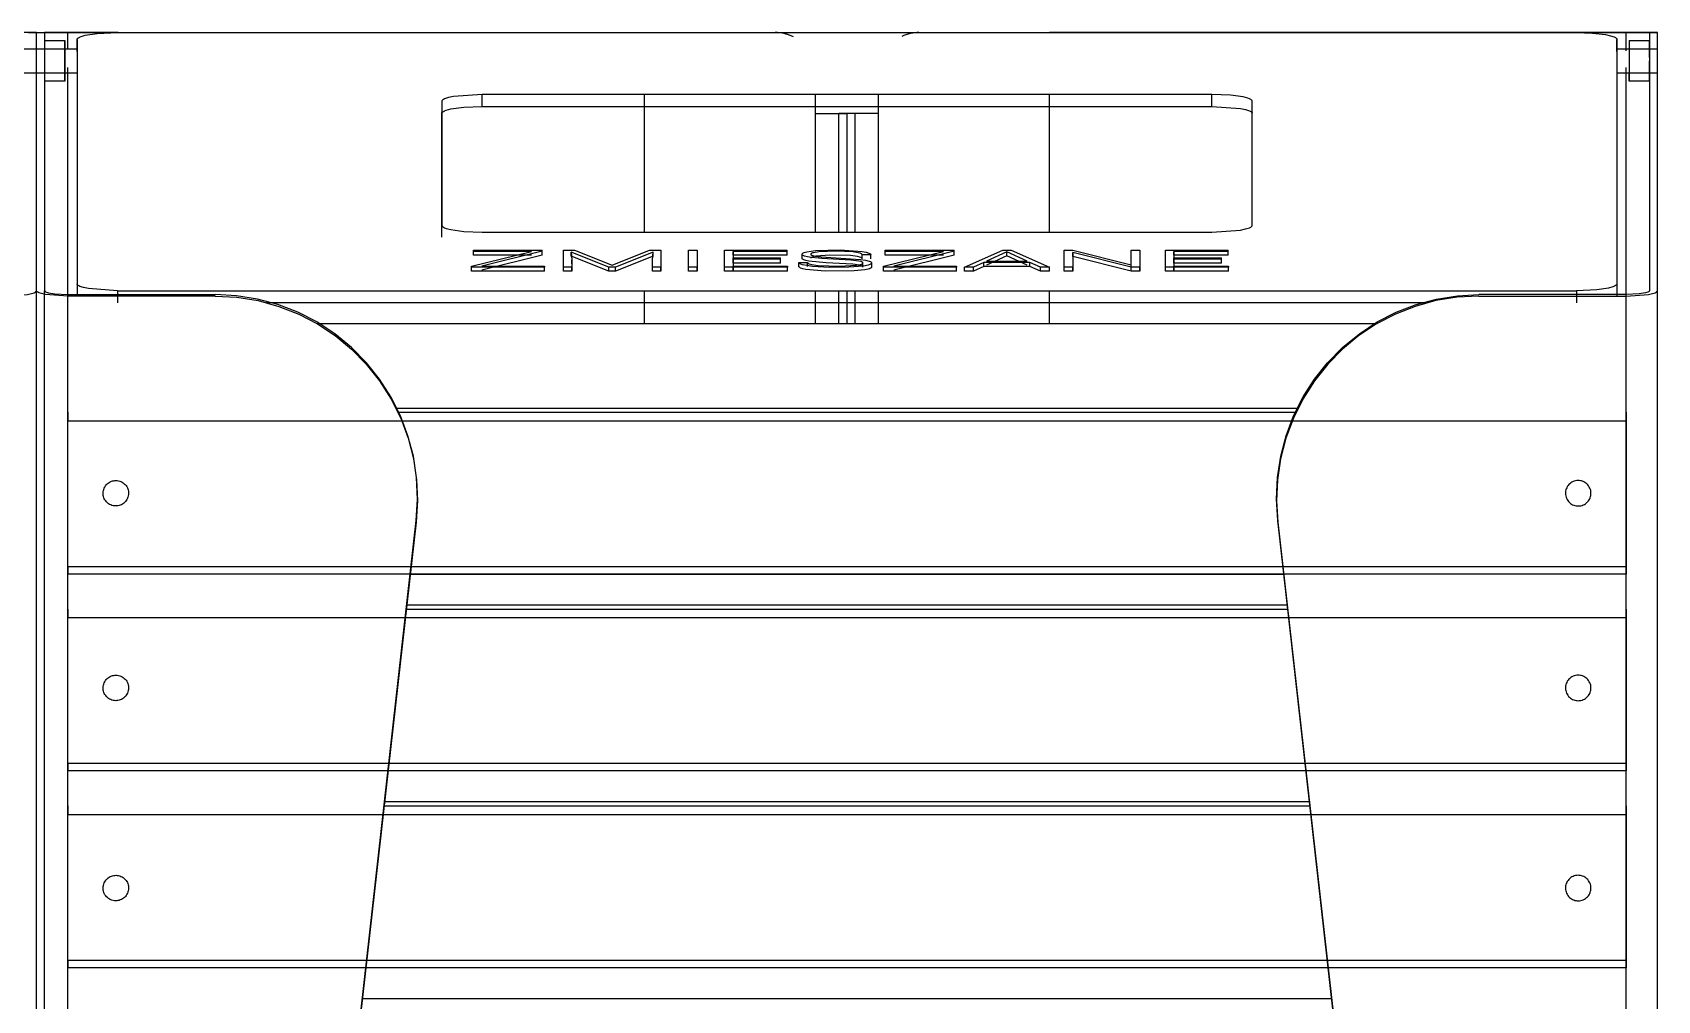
# Model space of a CAD drawing. Header units: millimetres. Extents: x 10366 to 28454, y 24552 to 29702.
# Drawn here: x 17978.8 to 18379.8, y 28044.9 to 28283.6 of the extents above; entities that cross this region are included whole.
import ezdxf

# ---------------------------------------------------------------- set-up
doc = ezdxf.new("R2010")
doc.units = ezdxf.units.MM
doc.header["$LTSCALE"] = 3
doc.layers.add('DomyÅ›lny', color=7, linetype='Continuous')

msp = doc.modelspace()

# ---------------------------------------------------------------- linework, layer by layer
at = {"layer": 'DomyÅ›lny'}
for p, q in [((17977.83, 28283.59), (17979.83, 28283.59)), ((17979.83, 28219.94), (17979.83, 28283.59)), ((17979.83, 28219.94), (17979.83, 28283.59)), ((17979.83, 28283.59), (17981.83, 28283.59)), ((17981.83, 28283.59), (17981.83, 28219.94)), ((17999.95, 28283.59), (17987.59, 28283.59)), ((17987.59, 28279.59), (17987.59, 28283.59)), ((17987.59, 28283.59), (18129.83, 28283.59)), ((17999.83, 28283.59), (18359.83, 28283.59)), ((18372.07, 28283.59), (18229.83, 28283.59)), ((18359.72, 28283.59), (18372.07, 28283.59)), ((18372.07, 28279.04), (18372.07, 28283.59)), ((18377.83, 28283.59), (18379.83, 28283.59)), ((18377.83, 28283.59), (18377.83, 28219.94)), ((18379.83, 28219.94), (18379.83, 28283.59)), ((18379.83, 27509.83), (18379.83, 28283.59)), ((17969.83, 28279.59), (17979.83, 28279.59)), ((17979.83, 28279.59), (17989.83, 28279.59)), ((17981.83, 28281.59), (17986.83, 28281.59)), ((17981.83, 28279.59), (17986.83, 28279.59)), ((17989.83, 28281.9), (17989.83, 28221.64)), ((17989.83, 28278.94), (17989.83, 28281.9)), ((18369.83, 28278.94), (18369.83, 28281.9)), ((18369.83, 28281.9), (18369.83, 28221.64)), ((18369.83, 28279.59), (18379.83, 28279.59)), ((18372.83, 28281.59), (18377.83, 28281.59)), ((18372.83, 28279.59), (18377.83, 28279.59)), ((17987.59, 28218.62), (17987.59, 28274.95)), ((18372.07, 28218.62), (18372.07, 28274.95)), ((17979.83, 28273.59), (17969.83, 28273.59)), ((17989.83, 28273.59), (17979.83, 28273.59)), ((17986.83, 28273.59), (17981.83, 28273.59)), ((17986.83, 28271.59), (17981.83, 28271.59)), ((18379.83, 28273.59), (18369.83, 28273.59)), ((18377.83, 28273.59), (18372.83, 28273.59)), ((18377.83, 28271.59), (18372.83, 28271.59)), ((18079.83, 28266.64), (18079.83, 28236.08)), ((18269.83, 28268.34), (18089.83, 28268.34)), ((18089.83, 28265.38), (18089.83, 28268.34)), ((18129.83, 28234.39), (18129.83, 28268.34)), ((18172.07, 28263.59), (18172.07, 28268.34)), ((18172.07, 28263.59), (18172.07, 28268.34)), ((18187.59, 28263.59), (18187.59, 28268.34)), ((18187.59, 28263.59), (18187.59, 28268.34)), ((18229.83, 28234.39), (18229.83, 28268.34)), ((18269.83, 28265.38), (18269.83, 28268.34)), ((18279.83, 28236.08), (18279.83, 28266.64)), ((18079.83, 28233.13), (18079.83, 28263.69)), ((18089.83, 28265.38), (18269.83, 28265.38)), ((18172.07, 28234.39), (18172.07, 28263.59)), ((18179.83, 28263.59), (18177.83, 28263.59)), ((18177.83, 28234.39), (18177.83, 28263.59)), ((18179.83, 28234.39), (18179.83, 28263.59)), ((18181.83, 28263.59), (18179.83, 28263.59)), ((18179.83, 28234.39), (18179.83, 28263.59)), ((18181.83, 28234.39), (18181.83, 28263.59)), ((18187.59, 28234.39), (18187.59, 28263.59)), ((18089.83, 28234.39), (18269.83, 28234.39)), ((18087.18, 28225.99), (18102.01, 28229.64)), ((18087.62, 28229.95), (18104.62, 28229.95)), ((18087.62, 28228.96), (18087.62, 28229.95)), ((18102.01, 28229.64), (18087.62, 28229.64)), ((18087.62, 28228.66), (18087.62, 28229.64)), ((18102.01, 28228.66), (18087.62, 28228.66)), ((18104.62, 28229.69), (18089.74, 28226.02)), ((18104.62, 28228.71), (18089.74, 28225.03)), ((18104.62, 28228.96), (18104.62, 28229.95)), ((18104.62, 28228.71), (18104.62, 28229.69)), ((18109.83, 28225.72), (18109.83, 28229.95)), ((18109.83, 28229.95), (18112.62, 28229.95)), ((18109.83, 28224.73), (18109.83, 28228.96)), ((18121.04, 28225.72), (18111.77, 28229.44)), ((18111.77, 28229.44), (18111.94, 28227.57)), ((18111.77, 28228.45), (18111.77, 28229.44)), ((18121.04, 28224.73), (18111.77, 28228.45)), ((18111.94, 28227.57), (18111.94, 28225.72)), ((18111.94, 28226.59), (18111.94, 28227.57)), ((18111.94, 28226.59), (18111.94, 28224.73)), ((18112.62, 28229.95), (18121.84, 28226.21)), ((18121.84, 28226.21), (18131.1, 28229.95)), ((18131.98, 28229.45), (18122.67, 28225.72)), ((18131.98, 28228.46), (18122.67, 28224.73)), ((18131.1, 28229.95), (18133.92, 28229.95)), ((18131.8, 28227.56), (18131.98, 28229.45)), ((18131.8, 28225.72), (18131.8, 28227.56)), ((18131.8, 28226.57), (18131.8, 28227.56)), ((18131.8, 28224.73), (18131.8, 28226.57)), ((18131.98, 28228.46), (18131.98, 28229.45)), ((18133.92, 28229.95), (18133.92, 28225.72)), ((18133.92, 28228.96), (18133.92, 28224.73)), ((18140.71, 28229.95), (18142.83, 28229.95)), ((18140.71, 28225.72), (18140.71, 28229.95)), ((18140.71, 28224.73), (18140.71, 28228.96)), ((18142.83, 28229.95), (18142.83, 28225.72)), ((18142.83, 28228.96), (18142.83, 28224.73)), ((18149.61, 28225.72), (18149.61, 28229.95)), ((18149.61, 28229.95), (18165.08, 28229.95)), ((18149.61, 28224.73), (18149.61, 28228.96)), ((18165.08, 28229.64), (18151.72, 28229.64)), ((18151.72, 28229.64), (18151.72, 28228.05)), ((18151.72, 28228.66), (18151.72, 28229.64)), ((18165.08, 28228.66), (18151.72, 28228.66)), ((18151.72, 28228.05), (18163.41, 28228.05)), ((18151.72, 28227.06), (18151.72, 28228.05)), ((18163.41, 28227.75), (18151.72, 28227.75)), ((18151.72, 28227.75), (18151.72, 28226.02)), ((18151.72, 28226.76), (18151.72, 28227.75)), ((18151.72, 28226.76), (18151.72, 28225.03)), ((18163.41, 28226.76), (18151.72, 28226.76)), ((18163.41, 28227.06), (18163.41, 28228.05)), ((18163.41, 28226.76), (18163.41, 28227.75)), ((18165.08, 28228.96), (18165.08, 28229.95)), ((18165.08, 28228.66), (18165.08, 28229.64)), ((18167.96, 28226.93), (18170.08, 28226.93)), ((18167.96, 28225.94), (18167.96, 28226.93)), ((18168.75, 28227.93), (18168.75, 28228.92)), ((18170.08, 28225.94), (18170.08, 28226.93)), ((18185.74, 28228.74), (18183.61, 28228.74)), ((18183.61, 28227.76), (18183.61, 28228.74)), ((18183.76, 28225.77), (18183.76, 28226.76)), ((18185.74, 28227.76), (18185.74, 28228.74)), ((18185.89, 28226.76), (18185.89, 28225.78)), ((18188.83, 28225.99), (18203.66, 28229.64)), ((18189.27, 28229.95), (18206.27, 28229.95)), ((18189.27, 28228.96), (18189.27, 28229.95)), ((18203.66, 28229.64), (18189.27, 28229.64)), ((18189.27, 28228.66), (18189.27, 28229.64)), ((18203.66, 28228.66), (18189.27, 28228.66)), ((18206.27, 28229.69), (18191.38, 28226.02)), ((18206.27, 28228.71), (18191.38, 28225.03)), ((18206.27, 28228.96), (18206.27, 28229.95)), ((18206.27, 28228.71), (18206.27, 28229.69)), ((18208.83, 28225.72), (18218.29, 28229.95)), ((18213.62, 28226.9), (18211.04, 28225.72)), ((18224.97, 28226.9), (18213.62, 28226.9)), ((18213.62, 28225.92), (18213.62, 28226.9)), ((18219.29, 28229.51), (18214.27, 28227.21)), ((18219.29, 28228.53), (18214.27, 28226.22)), ((18214.27, 28227.21), (18224.3, 28227.21)), ((18218.29, 28229.95), (18220.3, 28229.95)), ((18224.3, 28227.21), (18219.29, 28229.51)), ((18219.29, 28228.53), (18219.29, 28229.51)), ((18224.3, 28226.22), (18219.29, 28228.53)), ((18220.3, 28229.95), (18229.76, 28225.72)), ((18224.97, 28225.92), (18224.97, 28226.9)), ((18227.56, 28225.72), (18224.97, 28226.9)), ((18233.43, 28225.72), (18233.43, 28229.95)), ((18233.43, 28229.95), (18235.56, 28229.95)), ((18233.43, 28224.73), (18233.43, 28228.96)), ((18235.56, 28229.95), (18249.95, 28226.32)), ((18249.94, 28225.72), (18235.56, 28229.34)), ((18235.56, 28229.34), (18235.56, 28225.72)), ((18235.56, 28228.35), (18235.56, 28229.34)), ((18249.94, 28224.73), (18235.56, 28228.35)), ((18235.56, 28228.35), (18235.56, 28224.73)), ((18249.95, 28229.95), (18252.05, 28229.95)), ((18249.95, 28226.32), (18249.95, 28229.95)), ((18252.05, 28229.95), (18252.05, 28225.72)), ((18252.05, 28228.96), (18252.05, 28224.73)), ((18258.4, 28225.72), (18258.4, 28229.95)), ((18258.4, 28229.95), (18273.87, 28229.95)), ((18258.4, 28224.73), (18258.4, 28228.96)), ((18273.87, 28229.64), (18260.51, 28229.64)), ((18260.51, 28229.64), (18260.51, 28228.05)), ((18260.51, 28228.66), (18260.51, 28229.64)), ((18273.87, 28228.66), (18260.51, 28228.66)), ((18260.51, 28228.05), (18272.21, 28228.05)), ((18260.51, 28227.06), (18260.51, 28228.05)), ((18272.21, 28227.75), (18260.51, 28227.75)), ((18260.51, 28227.75), (18260.51, 28226.02)), ((18260.51, 28226.76), (18260.51, 28227.75)), ((18260.51, 28226.76), (18260.51, 28225.03)), ((18272.21, 28226.76), (18260.51, 28226.76)), ((18272.21, 28227.06), (18272.21, 28228.05)), ((18272.21, 28226.76), (18272.21, 28227.75)), ((18273.87, 28228.96), (18273.87, 28229.95)), ((18273.87, 28228.66), (18273.87, 28229.64)), ((18087.18, 28225.72), (18087.18, 28225.99)), ((18087.18, 28225), (18087.18, 28225.99)), ((18105.17, 28225.72), (18087.18, 28225.72)), ((18087.18, 28224.73), (18087.18, 28225.72)), ((18105.17, 28224.73), (18087.18, 28224.73)), ((18089.74, 28226.02), (18105.17, 28226.02)), ((18105.17, 28225.03), (18105.17, 28226.02)), ((18105.17, 28226.02), (18105.17, 28225.72)), ((18105.17, 28224.73), (18105.17, 28225.72)), ((18111.94, 28225.72), (18109.83, 28225.72)), ((18109.83, 28224.73), (18109.83, 28225.72)), ((18111.94, 28224.73), (18109.83, 28224.73)), ((18111.94, 28224.73), (18111.94, 28225.72)), ((18122.67, 28225.72), (18121.04, 28225.72)), ((18121.04, 28224.73), (18121.04, 28225.72)), ((18122.67, 28224.73), (18121.04, 28224.73)), ((18122.67, 28224.73), (18122.67, 28225.72)), ((18133.92, 28225.72), (18131.8, 28225.72)), ((18131.8, 28224.73), (18131.8, 28225.72)), ((18133.92, 28224.73), (18131.8, 28224.73)), ((18133.92, 28224.73), (18133.92, 28225.72)), ((18140.71, 28224.73), (18140.71, 28225.72)), ((18142.83, 28225.72), (18140.71, 28225.72)), ((18142.83, 28224.73), (18140.71, 28224.73)), ((18142.83, 28224.73), (18142.83, 28225.72)), ((18165.17, 28225.72), (18149.61, 28225.72)), ((18149.61, 28224.73), (18149.61, 28225.72)), ((18165.17, 28224.73), (18149.61, 28224.73)), ((18151.72, 28226.02), (18165.17, 28226.02)), ((18151.72, 28225.03), (18151.72, 28226.02)), ((18165.17, 28226.02), (18165.17, 28225.72)), ((18165.17, 28225.03), (18165.17, 28226.02)), ((18165.17, 28224.73), (18165.17, 28225.72)), ((18188.83, 28225), (18188.83, 28225.99)), ((18188.83, 28225.72), (18188.83, 28225.99)), ((18206.82, 28225.72), (18188.83, 28225.72)), ((18188.83, 28224.73), (18188.83, 28225.72)), ((18206.82, 28224.73), (18188.83, 28224.73)), ((18191.38, 28226.02), (18206.82, 28226.02)), ((18206.82, 28226.02), (18206.82, 28225.72)), ((18206.82, 28225.03), (18206.82, 28226.02)), ((18206.82, 28224.73), (18206.82, 28225.72)), ((18211.04, 28225.72), (18208.83, 28225.72)), ((18208.83, 28224.73), (18208.83, 28225.72)), ((18211.04, 28224.73), (18208.83, 28224.73)), ((18213.62, 28225.92), (18211.04, 28224.73)), ((18211.04, 28224.73), (18211.04, 28225.72)), ((18224.97, 28225.92), (18213.62, 28225.92)), ((18227.56, 28224.73), (18224.97, 28225.92)), ((18227.56, 28224.73), (18227.56, 28225.72)), ((18229.76, 28225.72), (18227.56, 28225.72)), ((18229.76, 28224.73), (18227.56, 28224.73)), ((18229.76, 28224.73), (18229.76, 28225.72)), ((18233.43, 28224.73), (18233.43, 28225.72)), ((18235.56, 28225.72), (18233.43, 28225.72)), ((18235.56, 28224.73), (18233.43, 28224.73)), ((18235.56, 28224.73), (18235.56, 28225.72)), ((18252.05, 28225.72), (18249.94, 28225.72)), ((18249.94, 28224.73), (18249.94, 28225.72)), ((18252.05, 28224.73), (18249.94, 28224.73)), ((18249.95, 28225.34), (18249.95, 28226.32)), ((18252.05, 28224.73), (18252.05, 28225.72)), ((18273.96, 28225.72), (18258.4, 28225.72)), ((18258.4, 28224.73), (18258.4, 28225.72)), ((18273.96, 28224.73), (18258.4, 28224.73)), ((18260.51, 28226.02), (18273.96, 28226.02)), ((18260.51, 28225.03), (18260.51, 28226.02)), ((18273.96, 28226.02), (18273.96, 28225.72)), ((18273.96, 28225.03), (18273.96, 28226.02)), ((18273.96, 28224.73), (18273.96, 28225.72)), ((17979.83, 27509.83), (17979.83, 28219.94)), ((17979.83, 27509.83), (17979.83, 28219.94)), ((17981.83, 27509.83), (17981.83, 28219.94)), ((17987.59, 28218.96), (18023.96, 28218.96)), ((18023.92, 28218.62), (17987.59, 28218.62)), ((17987.59, 27509.83), (17987.59, 28218.62)), ((17989.83, 28221.64), (17989.83, 28218.68)), ((17999.83, 28219.94), (18359.83, 28219.94)), ((17999.83, 28219.94), (17999.83, 28216.98)), ((18129.83, 28211.83), (18129.83, 28219.94)), ((18172.07, 28211.83), (18172.07, 28219.94)), ((18177.83, 28211.83), (18177.83, 28219.94)), ((18179.83, 28211.83), (18179.83, 28219.94)), ((18179.83, 28211.83), (18179.83, 28219.94)), ((18181.83, 28211.83), (18181.83, 28219.94)), ((18187.59, 28211.83), (18187.59, 28219.94)), ((18229.83, 28211.83), (18229.83, 28219.94)), ((18372.07, 28218.96), (18335.71, 28218.96)), ((18335.75, 28218.62), (18372.07, 28218.62)), ((18359.83, 28219.94), (18359.83, 28216.98)), ((18369.83, 28221.64), (18369.83, 28218.68)), ((18372.07, 27509.83), (18372.07, 28218.62)), ((18379.83, 27509.83), (18379.83, 28219.94)), ((18323.1, 28216.98), (18036.57, 28216.98)), ((18049.03, 28211.83), (18310.64, 28211.83)), ((18049.03, 28211.83), (18310.64, 28211.83)), ((18068.53, 28191.01), (18291.14, 28191.01)), ((18068.53, 28191), (18291.13, 28191)), ((17987.59, 28151.92), (17987.59, 28187.84)), ((17987.59, 28187.84), (18372.07, 28187.84)), ((18069.04, 28189.97), (18290.63, 28189.97)), ((18372.07, 28187.84), (18372.07, 28151.92)), ((18000.84, 27518.71), (18073.55, 28163.24)), ((18073.51, 28162.9), (18000.84, 27518.71)), ((18358.83, 27518.71), (18286.12, 28163.24)), ((18286.16, 28162.9), (18286.12, 28163.24)), ((18286.16, 28162.9), (18358.83, 27518.71)), ((17987.59, 28151.92), (18372.07, 28151.92)), ((18372.07, 28150.05), (17987.59, 28150.05)), ((18072.06, 28150.05), (18287.61, 28150.05)), ((18071.21, 28142.49), (18288.46, 28142.49)), ((18071.21, 28142.48), (18288.46, 28142.48)), ((17987.59, 28103.4), (17987.59, 28139.32)), ((17987.59, 28139.32), (18372.07, 28139.32)), ((18071.09, 28141.45), (18288.58, 28141.45)), ((18372.07, 28139.32), (18372.07, 28103.4)), ((17987.59, 28103.4), (18372.07, 28103.4)), ((18372.07, 28101.53), (17987.59, 28101.53)), ((17987.59, 28054.88), (17987.59, 28090.8)), ((17987.59, 28090.8), (18372.07, 28090.8)), ((18065.62, 28092.93), (18294.05, 28092.93)), ((18065.73, 28093.97), (18293.94, 28093.97)), ((18065.73, 28093.96), (18293.94, 28093.96)), ((18372.07, 28090.8), (18372.07, 28054.88)), ((17987.59, 28054.88), (18372.07, 28054.88)), ((18372.07, 28053.01), (17987.59, 28053.01)), ((18060.26, 28045.45), (18299.41, 28045.45)), ((18060.26, 28045.44), (18299.41, 28045.44))]:
    msp.add_line(p, q, dxfattribs=at)
for points in [[(17979.83, 28283.59, 0), (17979.83, 28283.59, 0), (17979.83, 28283.59, 0), (17979.83, 28283.59, 0), (17979.83, 28283.59, 0), (17979.83, 28283.59, 0), (17979.83, 28283.59, 0), (17979.83, 28283.59, 0), (17979.83, 28283.59, 0), (17979.83, 28283.59, 0), (17979.83, 28283.59, 0), (17979.82, 28283.59, 0), (17979.77, 28283.59, 0), (17979.26, 28283.59, 0), (17976.87, 28283.59, 0), (17972.07, 28283.59, 0)], [(17979.83, 28283.59, 0), (17979.83, 28283.59, 0), (17979.83, 28283.59, 0), (17979.83, 28283.59, 0), (17979.83, 28283.59, 0), (17979.83, 28283.59, 0), (17979.83, 28283.59, 0), (17979.83, 28283.59, 0), (17979.83, 28283.59, 0), (17979.83, 28283.59, 0), (17979.84, 28283.59, 0), (17979.85, 28283.59, 0), (17979.9, 28283.59, 0), (17980.41, 28283.59, 0), (17982.8, 28283.59, 0), (17987.59, 28283.59, 0)], [(17987.59, 28283.59, 0), (17981.83, 28283.59, 0)], [(17989.83, 28281.9, 0), (17989.84, 28281.94, 0), (17989.85, 28281.98, 0), (17989.86, 28282.02, 0), (17989.89, 28282.07, 0), (17989.92, 28282.11, 0), (17989.95, 28282.15, 0), (17990.04, 28282.24, 0), (17990.15, 28282.32, 0), (17990.45, 28282.48, 0), (17990.84, 28282.64, 0), (17991.87, 28282.92, 0), (17994.77, 28283.36, 0), (17999.83, 28283.59, 0)], [(18359.83, 28283.59, 0), (18363.79, 28283.46, 0), (18367.04, 28283.07, 0), (18368.26, 28282.81, 0), (18369.14, 28282.52, 0), (18369.45, 28282.36, 0), (18369.57, 28282.28, 0), (18369.67, 28282.2, 0), (18369.74, 28282.13, 0), (18369.77, 28282.09, 0), (18369.8, 28282.05, 0), (18369.81, 28282.02, 0), (18369.83, 28281.98, 0), (18369.83, 28281.94, 0), (18369.83, 28281.9, 0)], [(18379.83, 28283.59, 0), (18379.83, 28283.59, 0), (18379.83, 28283.59, 0), (18379.83, 28283.59, 0), (18379.83, 28283.59, 0), (18379.83, 28283.59, 0), (18379.83, 28283.59, 0), (18379.83, 28283.59, 0), (18379.83, 28283.59, 0), (18379.83, 28283.59, 0), (18379.83, 28283.59, 0), (18379.82, 28283.59, 0), (18379.77, 28283.59, 0), (18379.26, 28283.59, 0), (18376.87, 28283.59, 0), (18372.07, 28283.59, 0)], [(18372.07, 28283.59, 0), (18377.83, 28283.59, 0)], [(17981.83, 28281.59, 0), (17981.83, 28281.59, 0), (17981.83, 28281.59, 0), (17981.83, 28281.59, 0), (17981.83, 28281.59, 0), (17981.83, 28281.59, 0), (17981.83, 28281.59, 0), (17981.83, 28281.59, 0), (17981.83, 28281.59, 0), (17981.83, 28281.59, 0), (17981.83, 28281.59, 0), (17981.83, 28281.59, 0), (17981.83, 28281.59, 0), (17981.83, 28281.56, 0), (17981.83, 28281.45, 0), (17981.83, 28280.98, 0), (17981.83, 28271.59, 0)], [(17986.83, 28279.59, 0), (17986.83, 28279.59, 0), (17986.83, 28279.59, 0), (17986.83, 28279.59, 0), (17986.83, 28279.59, 0), (17986.83, 28279.59, 0), (17986.83, 28279.59, 0), (17986.83, 28279.59, 0), (17986.83, 28279.59, 0), (17986.83, 28279.59, 0), (17986.83, 28279.59, 0), (17986.83, 28279.59, 0), (17986.83, 28279.57, 0), (17986.83, 28279.51, 0), (17986.83, 28279.22, 0), (17986.83, 28273.59, 0)], [(18372.83, 28281.59, 0), (18372.83, 28281.59, 0), (18372.83, 28281.59, 0), (18372.83, 28281.59, 0), (18372.83, 28281.59, 0), (18372.83, 28281.59, 0), (18372.83, 28281.59, 0), (18372.83, 28281.59, 0), (18372.83, 28281.59, 0), (18372.83, 28281.59, 0), (18372.83, 28281.59, 0), (18372.83, 28281.59, 0), (18372.83, 28281.58, 0), (18372.83, 28281.53, 0), (18372.83, 28281.34, 0), (18372.83, 28280.55, 0), (18372.83, 28274.6, 0), (18372.83, 28271.62, 0), (18372.83, 28271.6, 0), (18372.83, 28271.59, 0), (18372.83, 28271.59, 0), (18372.83, 28271.59, 0), (18372.83, 28271.59, 0), (18372.83, 28271.59, 0), (18372.83, 28271.59, 0), (18372.83, 28271.59, 0), (18372.83, 28271.59, 0), (18372.83, 28271.59, 0), (18372.83, 28271.59, 0), (18372.83, 28271.59, 0), (18372.83, 28271.59, 0), (18372.83, 28271.59, 0), (18372.83, 28271.59, 0), (18372.83, 28271.59, 0), (18372.83, 28271.59, 0), (18372.83, 28271.59, 0), (18372.83, 28271.6, 0), (18372.83, 28271.61, 0), (18372.83, 28271.65, 0), (18372.83, 28271.84, 0), (18372.83, 28273.59, 0)], [(18372.83, 28279.59, 0), (18372.83, 28279.59, 0), (18372.83, 28279.59, 0), (18372.83, 28279.59, 0), (18372.83, 28279.59, 0), (18372.83, 28279.59, 0), (18372.83, 28279.59, 0), (18372.83, 28279.59, 0), (18372.83, 28279.59, 0), (18372.83, 28279.59, 0), (18372.83, 28279.59, 0), (18372.83, 28279.59, 0), (18372.83, 28279.57, 0), (18372.83, 28279.51, 0), (18372.83, 28279.22, 0), (18372.83, 28273.59, 0)], [(18377.83, 28277.41, 0), (18377.83, 28280.65, 0), (18377.83, 28281.46, 0), (18377.83, 28281.59, 0), (18377.83, 28281.59, 0), (18377.83, 28281.59, 0), (18377.83, 28281.59, 0), (18377.83, 28281.59, 0), (18377.83, 28281.59, 0), (18377.83, 28281.59, 0), (18377.83, 28281.59, 0), (18377.83, 28281.59, 0), (18377.83, 28281.59, 0), (18377.83, 28281.59, 0), (18377.83, 28281.59, 0), (18377.83, 28281.59, 0), (18377.83, 28281.59, 0), (18377.83, 28281.59, 0), (18377.83, 28281.59, 0), (18377.83, 28281.59, 0), (18377.83, 28281.59, 0), (18377.83, 28281.59, 0), (18377.83, 28281.56, 0), (18377.83, 28281.46, 0), (18377.83, 28281.01, 0), (18377.83, 28272.56, 0), (18377.83, 28271.61, 0), (18377.83, 28271.59, 0), (18377.83, 28271.59, 0), (18377.83, 28271.59, 0), (18377.83, 28271.59, 0), (18377.83, 28271.59, 0), (18377.83, 28271.59, 0), (18377.83, 28271.59, 0), (18377.83, 28271.59, 0), (18377.83, 28271.59, 0), (18377.83, 28271.59, 0), (18377.83, 28271.59, 0), (18377.83, 28271.59, 0), (18377.83, 28271.59, 0), (18377.83, 28271.59, 0), (18377.83, 28271.6, 0), (18377.83, 28271.6, 0), (18377.83, 28271.63, 0), (18377.83, 28271.73, 0), (18377.83, 28272.17, 0), (18377.83, 28276.59, 0)], [(18377.83, 28279.59, 0), (18377.83, 28279.59, 0), (18377.83, 28279.59, 0), (18377.83, 28279.59, 0), (18377.83, 28279.59, 0), (18377.83, 28279.59, 0), (18377.83, 28279.59, 0), (18377.83, 28279.59, 0), (18377.83, 28279.59, 0), (18377.83, 28279.59, 0), (18377.83, 28279.59, 0), (18377.83, 28279.59, 0), (18377.83, 28279.59, 0), (18377.83, 28279.57, 0), (18377.83, 28279.51, 0), (18377.83, 28279.22, 0), (18377.83, 28276.67, 0), (18377.83, 28274.5, 0), (18377.83, 28273.81, 0), (18377.83, 28273.65, 0), (18377.83, 28273.61, 0), (18377.83, 28273.6, 0), (18377.83, 28273.59, 0), (18377.83, 28273.59, 0), (18377.83, 28273.59, 0), (18377.83, 28273.59, 0), (18377.83, 28273.59, 0), (18377.83, 28273.59, 0), (18377.83, 28273.59, 0), (18377.83, 28273.59, 0), (18377.83, 28273.59, 0), (18377.83, 28273.59, 0), (18377.83, 28273.59, 0), (18377.83, 28273.59, 0)], [(18089.83, 28268.34, 0), (18082.76, 28267.84, 0), (18081.46, 28267.57, 0), (18080.54, 28267.27, 0), (18080.22, 28267.11, 0), (18080.1, 28267.03, 0), (18080, 28266.95, 0), (18079.93, 28266.87, 0), (18079.9, 28266.83, 0), (18079.87, 28266.79, 0), (18079.86, 28266.76, 0), (18079.84, 28266.72, 0), (18079.84, 28266.68, 0), (18079.83, 28266.64, 0)], [(18279.83, 28266.64, 0), (18279.83, 28266.68, 0), (18279.82, 28266.72, 0), (18279.81, 28266.76, 0), (18279.79, 28266.79, 0), (18279.77, 28266.83, 0), (18279.74, 28266.87, 0), (18279.67, 28266.95, 0), (18279.57, 28267.03, 0), (18279.45, 28267.11, 0), (18279.13, 28267.27, 0), (18278.72, 28267.42, 0), (18277.6, 28267.71, 0), (18274.43, 28268.15, 0), (18269.83, 28268.34, 0)], [(18079.83, 28263.69, 0), (18079.84, 28263.72, 0), (18079.84, 28263.76, 0), (18079.86, 28263.8, 0), (18079.87, 28263.84, 0), (18079.9, 28263.88, 0), (18079.93, 28263.92, 0), (18080, 28263.99, 0), (18080.1, 28264.07, 0), (18080.22, 28264.15, 0), (18080.54, 28264.31, 0), (18080.95, 28264.47, 0), (18082.07, 28264.76, 0), (18085.24, 28265.19, 0), (18089.83, 28265.38, 0)], [(18172.07, 28263.59, 0), (18179.83, 28263.59, 0)], [(18172.07, 28263.59, 0), (18177.83, 28263.59, 0)], [(18187.59, 28263.59, 0), (18179.83, 28263.59, 0)], [(18187.59, 28263.59, 0), (18181.83, 28263.59, 0)], [(18269.83, 28265.38, 0), (18276.91, 28264.89, 0), (18278.2, 28264.61, 0), (18279.13, 28264.31, 0), (18279.45, 28264.15, 0), (18279.57, 28264.07, 0), (18279.67, 28263.99, 0), (18279.74, 28263.92, 0), (18279.77, 28263.88, 0), (18279.79, 28263.84, 0), (18279.81, 28263.8, 0), (18279.82, 28263.76, 0), (18279.83, 28263.72, 0), (18279.83, 28263.69, 0)], [(18079.83, 28236.08, 0), (18079.84, 28236.05, 0), (18079.84, 28236.01, 0), (18079.86, 28235.97, 0), (18079.87, 28235.93, 0), (18079.9, 28235.89, 0), (18079.93, 28235.85, 0), (18080, 28235.77, 0), (18080.1, 28235.69, 0), (18080.22, 28235.62, 0), (18080.54, 28235.46, 0), (18080.95, 28235.3, 0), (18082.07, 28235.01, 0), (18085.24, 28234.57, 0), (18089.83, 28234.39, 0)], [(18269.83, 28234.39, 0), (18276.91, 28234.88, 0), (18278.2, 28235.15, 0), (18279.13, 28235.46, 0), (18279.45, 28235.62, 0), (18279.57, 28235.69, 0), (18279.67, 28235.77, 0), (18279.74, 28235.85, 0), (18279.77, 28235.89, 0), (18279.79, 28235.93, 0), (18279.81, 28235.97, 0), (18279.82, 28236.01, 0), (18279.83, 28236.05, 0), (18279.83, 28236.08, 0)], [(18183.61, 28228.74, 0), (18183.61, 28228.77, 0), (18183.6, 28228.79, 0), (18183.6, 28228.81, 0), (18183.59, 28228.83, 0), (18183.58, 28228.85, 0), (18183.55, 28228.9, 0), (18183.51, 28228.94, 0), (18183.46, 28228.98, 0), (18183.41, 28229.02, 0), (18183.27, 28229.09, 0), (18183.09, 28229.17, 0), (18182.61, 28229.3, 0), (18181.23, 28229.52, 0), (18177.16, 28229.7, 0), (18172.86, 28229.52, 0), (18171.53, 28229.3, 0), (18171.31, 28229.24, 0), (18171.14, 28229.17, 0), (18171.01, 28229.1, 0), (18170.96, 28229.06, 0), (18170.92, 28229.03, 0), (18170.91, 28229.01, 0), (18170.9, 28228.99, 0), (18170.89, 28228.97, 0), (18170.89, 28228.95, 0), (18170.88, 28228.93, 0), (18170.88, 28228.91, 0), (18170.89, 28228.89, 0), (18170.89, 28228.87, 0), (18170.9, 28228.85, 0), (18170.91, 28228.83, 0), (18170.93, 28228.82, 0), (18170.94, 28228.8, 0), (18170.99, 28228.76, 0), (18171.04, 28228.73, 0), (18171.18, 28228.66, 0), (18171.36, 28228.6, 0), (18171.87, 28228.48, 0), (18173.43, 28228.28, 0), (18183.13, 28227.64, 0), (18184.42, 28227.45, 0), (18185.31, 28227.22, 0), (18185.6, 28227.1, 0), (18185.71, 28227.03, 0), (18185.79, 28226.96, 0), (18185.83, 28226.93, 0), (18185.85, 28226.89, 0), (18185.87, 28226.86, 0), (18185.88, 28226.82, 0), (18185.89, 28226.78, 0), (18185.89, 28226.76, 0), (18185.89, 28226.74, 0), (18185.89, 28226.72, 0), (18185.88, 28226.7, 0), (18185.87, 28226.68, 0), (18185.85, 28226.64, 0), (18185.82, 28226.6, 0), (18185.79, 28226.56, 0), (18185.74, 28226.52, 0), (18185.63, 28226.45, 0), (18185.48, 28226.38, 0), (18185.09, 28226.25, 0), (18183.91, 28226.01, 0), (18180.28, 28225.71, 0), (18175.55, 28225.68, 0), (18171.35, 28225.91, 0), (18169.89, 28226.11, 0), (18168.82, 28226.34, 0), (18168.45, 28226.48, 0), (18168.3, 28226.55, 0), (18168.18, 28226.62, 0), (18168.08, 28226.69, 0), (18168.05, 28226.73, 0), (18168.02, 28226.77, 0), (18167.99, 28226.81, 0), (18167.98, 28226.85, 0), (18167.97, 28226.89, 0), (18167.96, 28226.93, 0)], [(18183.76, 28226.76, 0), (18183.76, 28226.78, 0), (18183.75, 28226.81, 0), (18183.75, 28226.83, 0), (18183.73, 28226.85, 0), (18183.72, 28226.88, 0), (18183.7, 28226.9, 0), (18183.65, 28226.94, 0), (18183.59, 28226.98, 0), (18183.51, 28227.03, 0), (18183.31, 28227.1, 0), (18182.75, 28227.24, 0), (18180.81, 28227.47, 0), (18173.63, 28227.9, 0), (18171.07, 28228.13, 0), (18170.04, 28228.3, 0), (18169.31, 28228.49, 0), (18169.05, 28228.6, 0), (18168.96, 28228.65, 0), (18168.88, 28228.71, 0), (18168.82, 28228.76, 0), (18168.8, 28228.79, 0), (18168.78, 28228.82, 0), (18168.77, 28228.85, 0), (18168.76, 28228.88, 0), (18168.75, 28228.91, 0), (18168.76, 28228.94, 0), (18168.76, 28228.97, 0), (18168.77, 28229, 0), (18168.78, 28229.02, 0), (18168.8, 28229.05, 0), (18168.82, 28229.08, 0), (18168.88, 28229.13, 0), (18168.96, 28229.19, 0), (18169.05, 28229.24, 0), (18169.28, 28229.33, 0), (18169.95, 28229.51, 0), (18172.06, 28229.81, 0), (18178.18, 28230, 0), (18183.6, 28229.61, 0), (18184.52, 28229.43, 0), (18185.19, 28229.22, 0), (18185.43, 28229.1, 0), (18185.52, 28229.05, 0), (18185.6, 28228.99, 0), (18185.66, 28228.93, 0), (18185.68, 28228.9, 0), (18185.7, 28228.87, 0), (18185.72, 28228.84, 0), (18185.73, 28228.81, 0), (18185.73, 28228.78, 0), (18185.74, 28228.74, 0)], [(18183.76, 28225.77, 0), (18183.76, 28225.79, 0), (18183.75, 28225.82, 0), (18183.75, 28225.84, 0), (18183.74, 28225.86, 0), (18183.72, 28225.88, 0), (18183.71, 28225.9, 0), (18183.66, 28225.94, 0), (18183.61, 28225.98, 0), (18183.54, 28226.02, 0), (18183.37, 28226.1, 0), (18182.88, 28226.23, 0), (18181.24, 28226.45, 0), (18174.66, 28226.84, 0), (18170.37, 28227.25, 0), (18169.66, 28227.4, 0), (18169.16, 28227.56, 0), (18168.98, 28227.65, 0), (18168.91, 28227.69, 0), (18168.85, 28227.74, 0), (18168.81, 28227.79, 0), (18168.79, 28227.81, 0), (18168.78, 28227.83, 0), (18168.77, 28227.86, 0), (18168.76, 28227.88, 0), (18168.76, 28227.91, 0), (18168.75, 28227.93, 0)], [(18170.08, 28226.93, 0), (18170.08, 28226.9, 0), (18170.08, 28226.87, 0), (18170.09, 28226.85, 0), (18170.1, 28226.82, 0), (18170.12, 28226.8, 0), (18170.14, 28226.78, 0), (18170.18, 28226.73, 0), (18170.24, 28226.68, 0), (18170.32, 28226.64, 0), (18170.5, 28226.55, 0), (18171.04, 28226.39, 0), (18172.74, 28226.14, 0), (18177.94, 28225.96, 0), (18182.18, 28226.2, 0), (18182.87, 28226.32, 0), (18183.37, 28226.45, 0), (18183.54, 28226.52, 0), (18183.61, 28226.56, 0), (18183.66, 28226.6, 0), (18183.71, 28226.63, 0), (18183.72, 28226.65, 0), (18183.74, 28226.67, 0), (18183.75, 28226.7, 0), (18183.75, 28226.72, 0), (18183.76, 28226.74, 0), (18183.76, 28226.76, 0)], [(18183.61, 28227.76, 0), (18183.6, 28227.78, 0), (18183.6, 28227.81, 0), (18183.59, 28227.83, 0), (18183.58, 28227.86, 0), (18183.57, 28227.88, 0), (18183.55, 28227.91, 0), (18183.51, 28227.95, 0), (18183.45, 28228, 0), (18183.38, 28228.05, 0), (18183.21, 28228.13, 0), (18182.99, 28228.21, 0), (18182.4, 28228.36, 0), (18180.67, 28228.59, 0), (18175.61, 28228.7, 0), (18172.13, 28228.44, 0), (18171.59, 28228.33, 0), (18171.2, 28228.21, 0), (18171.06, 28228.15, 0), (18171.01, 28228.11, 0), (18170.96, 28228.08, 0), (18170.93, 28228.04, 0), (18170.91, 28228.03, 0), (18170.9, 28228.01, 0), (18170.89, 28227.99, 0), (18170.89, 28227.97, 0), (18170.88, 28227.95, 0), (18170.88, 28227.94, 0)], [(18185.89, 28225.78, 0), (18185.89, 28225.75, 0), (18185.88, 28225.71, 0), (18185.87, 28225.68, 0), (18185.85, 28225.65, 0), (18185.83, 28225.62, 0), (18185.8, 28225.59, 0), (18185.73, 28225.53, 0), (18185.64, 28225.47, 0), (18185.4, 28225.36, 0), (18185.08, 28225.26, 0), (18184.21, 28225.07, 0), (18181.61, 28224.8, 0), (18174.48, 28224.72, 0), (18169.66, 28225.16, 0), (18168.92, 28225.33, 0), (18168.39, 28225.52, 0), (18168.2, 28225.62, 0), (18168.13, 28225.67, 0), (18168.07, 28225.72, 0), (18168.02, 28225.78, 0), (18168.01, 28225.8, 0), (18167.99, 28225.83, 0), (18167.98, 28225.86, 0), (18167.97, 28225.88, 0), (18167.97, 28225.91, 0), (18167.96, 28225.94, 0)], [(17972.07, 28218.62, 0), (17977.64, 28219.02, 0), (17978.58, 28219.22, 0), (17979.27, 28219.45, 0), (17979.51, 28219.57, 0), (17979.61, 28219.63, 0), (17979.69, 28219.69, 0), (17979.75, 28219.75, 0), (17979.78, 28219.78, 0), (17979.8, 28219.81, 0), (17979.81, 28219.84, 0), (17979.83, 28219.88, 0), (17979.83, 28219.91, 0), (17979.83, 28219.94, 0)], [(17987.59, 28218.62, 0), (17982.03, 28219.02, 0), (17981.09, 28219.22, 0), (17980.4, 28219.45, 0), (17980.15, 28219.57, 0), (17980.06, 28219.63, 0), (17979.98, 28219.69, 0), (17979.92, 28219.75, 0), (17979.89, 28219.78, 0), (17979.87, 28219.81, 0), (17979.86, 28219.84, 0), (17979.84, 28219.88, 0), (17979.84, 28219.91, 0), (17979.83, 28219.94, 0)], [(17981.83, 28219.94, 0), (17981.84, 28219.92, 0), (17981.84, 28219.89, 0), (17981.85, 28219.87, 0), (17981.87, 28219.84, 0), (17981.88, 28219.82, 0), (17981.93, 28219.77, 0), (17981.99, 28219.72, 0), (17982.06, 28219.67, 0), (17982.25, 28219.58, 0), (17982.77, 28219.4, 0), (17984.35, 28219.13, 0), (17987.59, 28218.96, 0)], [(17999.83, 28219.94, 0), (17992.64, 28220.46, 0), (17991.42, 28220.72, 0), (17990.54, 28221.01, 0), (17990.23, 28221.17, 0), (17990.1, 28221.25, 0), (17990, 28221.33, 0), (17989.93, 28221.41, 0), (17989.9, 28221.44, 0), (17989.87, 28221.48, 0), (17989.86, 28221.52, 0), (17989.84, 28221.56, 0), (17989.84, 28221.6, 0), (17989.83, 28221.64, 0)], [(18023.92, 28218.62, 0), (18029.26, 28218.33, 0), (18034.5, 28217.48, 0), (18039.62, 28216.08, 0), (18044.52, 28214.16, 0), (18049.18, 28211.74, 0), (18053.53, 28208.87, 0), (18057.55, 28205.55, 0), (18061.2, 28201.85, 0), (18064.5, 28197.71, 0), (18067.35, 28193.23, 0), (18069.7, 28188.5, 0), (18071.53, 28183.56, 0), (18072.84, 28178.49, 0), (18073.6, 28173.33, 0), (18073.83, 28168.13, 0), (18073.51, 28162.9, 0)], [(18073.55, 28163.24, 0), (18073.86, 28168.57, 0), (18073.62, 28173.86, 0), (18072.82, 28179.1, 0), (18071.48, 28184.18, 0), (18069.63, 28189.09, 0), (18067.29, 28193.74, 0), (18064.48, 28198.13, 0), (18061.24, 28202.19, 0), (18057.53, 28205.95, 0), (18053.41, 28209.32, 0), (18048.99, 28212.22, 0), (18044.29, 28214.62, 0), (18039.4, 28216.51, 0), (18034.35, 28217.86, 0), (18029.2, 28218.68, 0), (18023.96, 28218.96, 0)], [(18286.12, 28163.24, 0), (18285.81, 28168.57, 0), (18286.05, 28173.86, 0), (18286.85, 28179.1, 0), (18288.18, 28184.18, 0), (18290.04, 28189.09, 0), (18292.38, 28193.74, 0), (18295.19, 28198.13, 0), (18298.43, 28202.19, 0), (18302.14, 28205.95, 0), (18306.26, 28209.32, 0), (18310.68, 28212.22, 0), (18315.38, 28214.62, 0), (18320.27, 28216.51, 0), (18325.32, 28217.86, 0), (18330.47, 28218.68, 0), (18335.71, 28218.96, 0)], [(18335.75, 28218.62, 0), (18330.41, 28218.33, 0), (18325.17, 28217.48, 0), (18320.05, 28216.08, 0), (18315.15, 28214.16, 0), (18310.49, 28211.74, 0), (18306.14, 28208.87, 0), (18302.11, 28205.55, 0), (18298.47, 28201.85, 0), (18295.17, 28197.71, 0), (18292.32, 28193.23, 0), (18289.97, 28188.5, 0), (18288.13, 28183.56, 0), (18286.83, 28178.49, 0), (18286.07, 28173.33, 0), (18285.84, 28168.13, 0), (18286.16, 28162.9, 0)], [(18369.83, 28221.64, 0), (18369.83, 28221.6, 0), (18369.82, 28221.55, 0), (18369.8, 28221.51, 0), (18369.78, 28221.47, 0), (18369.75, 28221.42, 0), (18369.72, 28221.38, 0), (18369.63, 28221.29, 0), (18369.51, 28221.21, 0), (18369.21, 28221.05, 0), (18368.81, 28220.89, 0), (18367.76, 28220.6, 0), (18364.83, 28220.17, 0), (18359.83, 28219.94, 0)], [(18372.07, 28218.62, 0), (18377.64, 28219.02, 0), (18378.58, 28219.22, 0), (18379.27, 28219.45, 0), (18379.51, 28219.57, 0), (18379.61, 28219.63, 0), (18379.69, 28219.69, 0), (18379.75, 28219.75, 0), (18379.78, 28219.78, 0), (18379.8, 28219.81, 0), (18379.81, 28219.84, 0), (18379.83, 28219.88, 0), (18379.83, 28219.91, 0), (18379.83, 28219.94, 0)], [(18377.83, 28219.94, 0), (18377.83, 28219.92, 0), (18377.83, 28219.89, 0), (18377.82, 28219.87, 0), (18377.8, 28219.84, 0), (18377.79, 28219.82, 0), (18377.74, 28219.77, 0), (18377.68, 28219.72, 0), (18377.61, 28219.67, 0), (18377.42, 28219.58, 0), (18376.89, 28219.4, 0), (18375.32, 28219.13, 0), (18372.07, 28218.96, 0)], [(17987.59, 28189.97, 0), (17987.59, 28189.94, 0), (17987.59, 28189.84, 0), (17987.59, 28189.41, 0), (17987.59, 28187.84, 0)], [(18372.07, 28189.97, 0), (18372.07, 28189.94, 0), (18372.07, 28189.84, 0), (18372.07, 28189.41, 0), (18372.07, 28187.84, 0)], [(17987.59, 28151.92, 0), (17987.59, 28150.53, 0), (17987.59, 28150.15, 0), (17987.59, 28150.06, 0), (17987.59, 28150.05, 0), (17987.59, 28150.05, 0), (17987.59, 28150.05, 0), (17987.59, 28150.05, 0), (17987.59, 28150.05, 0), (17987.59, 28150.05, 0), (17987.59, 28150.05, 0), (17987.59, 28150.05, 0), (17987.59, 28150.05, 0), (17987.59, 28150.05, 0), (17987.59, 28150.05, 0), (17987.59, 28150.05, 0), (17987.59, 28150.05, 0), (17987.59, 28150.05, 0), (17987.59, 28150.05, 0), (17987.59, 28150.05, 0), (17987.59, 28150.05, 0), (17987.59, 28150.05, 0), (17987.59, 28150.05, 0)], [(18372.07, 28151.92, 0), (18372.07, 28150.53, 0), (18372.07, 28150.15, 0), (18372.07, 28150.06, 0), (18372.07, 28150.05, 0), (18372.07, 28150.05, 0), (18372.07, 28150.05, 0), (18372.07, 28150.05, 0), (18372.07, 28150.05, 0), (18372.07, 28150.05, 0), (18372.07, 28150.05, 0), (18372.07, 28150.05, 0), (18372.07, 28150.05, 0), (18372.07, 28150.05, 0), (18372.07, 28150.05, 0), (18372.07, 28150.05, 0), (18372.07, 28150.05, 0), (18372.07, 28150.05, 0), (18372.07, 28150.05, 0), (18372.07, 28150.05, 0), (18372.07, 28150.05, 0), (18372.07, 28150.05, 0), (18372.07, 28150.05, 0)], [(17987.59, 28141.45, 0), (17987.59, 28141.42, 0), (17987.59, 28141.32, 0), (17987.59, 28140.89, 0), (17987.59, 28139.32, 0)], [(18372.07, 28141.45, 0), (18372.07, 28141.42, 0), (18372.07, 28141.32, 0), (18372.07, 28140.89, 0), (18372.07, 28139.32, 0)], [(17987.59, 28103.4, 0), (17987.59, 28102.01, 0), (17987.59, 28101.63, 0), (17987.59, 28101.54, 0), (17987.59, 28101.53, 0), (17987.59, 28101.53, 0), (17987.59, 28101.53, 0), (17987.59, 28101.53, 0), (17987.59, 28101.53, 0), (17987.59, 28101.53, 0), (17987.59, 28101.53, 0), (17987.59, 28101.53, 0), (17987.59, 28101.53, 0), (17987.59, 28101.53, 0), (17987.59, 28101.53, 0), (17987.59, 28101.53, 0), (17987.59, 28101.53, 0), (17987.59, 28101.53, 0), (17987.59, 28101.53, 0), (17987.59, 28101.53, 0), (17987.59, 28101.53, 0), (17987.59, 28101.53, 0), (17987.59, 28101.53, 0)], [(18372.07, 28103.4, 0), (18372.07, 28102.01, 0), (18372.07, 28101.63, 0), (18372.07, 28101.54, 0), (18372.07, 28101.53, 0), (18372.07, 28101.53, 0), (18372.07, 28101.53, 0), (18372.07, 28101.53, 0), (18372.07, 28101.53, 0), (18372.07, 28101.53, 0), (18372.07, 28101.53, 0), (18372.07, 28101.53, 0), (18372.07, 28101.53, 0), (18372.07, 28101.53, 0), (18372.07, 28101.53, 0), (18372.07, 28101.53, 0), (18372.07, 28101.53, 0), (18372.07, 28101.53, 0), (18372.07, 28101.53, 0), (18372.07, 28101.53, 0), (18372.07, 28101.53, 0), (18372.07, 28101.53, 0), (18372.07, 28101.53, 0)], [(17987.59, 28092.93, 0), (17987.59, 28092.9, 0), (17987.59, 28092.8, 0), (17987.59, 28092.37, 0), (17987.59, 28090.8, 0)], [(18372.07, 28092.93, 0), (18372.07, 28092.9, 0), (18372.07, 28092.8, 0), (18372.07, 28092.37, 0), (18372.07, 28090.8, 0)], [(17987.59, 28054.88, 0), (17987.59, 28053.49, 0), (17987.59, 28053.11, 0), (17987.59, 28053.02, 0), (17987.59, 28053.01, 0), (17987.59, 28053.01, 0), (17987.59, 28053.01, 0), (17987.59, 28053.01, 0), (17987.59, 28053.01, 0), (17987.59, 28053.01, 0), (17987.59, 28053.01, 0), (17987.59, 28053.01, 0), (17987.59, 28053.01, 0), (17987.59, 28053.01, 0), (17987.59, 28053.01, 0), (17987.59, 28053.01, 0), (17987.59, 28053.01, 0), (17987.59, 28053.01, 0), (17987.59, 28053.01, 0), (17987.59, 28053.01, 0), (17987.59, 28053.01, 0), (17987.59, 28053.01, 0), (17987.59, 28053.01, 0)], [(18372.07, 28054.88, 0), (18372.07, 28053.49, 0), (18372.07, 28053.11, 0), (18372.07, 28053.02, 0), (18372.07, 28053.01, 0), (18372.07, 28053.01, 0), (18372.07, 28053.01, 0), (18372.07, 28053.01, 0), (18372.07, 28053.01, 0), (18372.07, 28053.01, 0), (18372.07, 28053.01, 0), (18372.07, 28053.01, 0), (18372.07, 28053.01, 0), (18372.07, 28053.01, 0), (18372.07, 28053.01, 0), (18372.07, 28053.01, 0), (18372.07, 28053.01, 0), (18372.07, 28053.01, 0), (18372.07, 28053.01, 0), (18372.07, 28053.01, 0), (18372.07, 28053.01, 0), (18372.07, 28053.01, 0), (18372.07, 28053.01, 0)]]:
    msp.add_polyline3d(points, dxfattribs=at)
for points in [[(17986.83, 28276.59, 0), (17986.83, 28281.59, 0), (17986.83, 28276.59, 0), (17986.83, 28271.59, 0)], [(17996.3, 28169.46, 0), (17996.26, 28169.74, 0), (17996.25, 28170.03, 0), (17996.27, 28170.33, 0), (17996.32, 28170.64, 0), (17996.4, 28170.94, 0), (17996.51, 28171.24, 0), (17996.66, 28171.53, 0), (17996.83, 28171.8, 0), (17997.03, 28172.06, 0), (17997.26, 28172.29, 0), (17997.5, 28172.5, 0), (17997.76, 28172.67, 0), (17998.04, 28172.82, 0), (17998.31, 28172.94, 0), (17998.59, 28173.03, 0), (17998.87, 28173.09, 0), (17999.15, 28173.12, 0), (17999.44, 28173.13, 0), (17999.74, 28173.11, 0), (18000.05, 28173.06, 0), (18000.35, 28172.98, 0), (18000.65, 28172.87, 0), (18000.94, 28172.73, 0), (18001.22, 28172.55, 0), (18001.48, 28172.35, 0), (18001.71, 28172.13, 0), (18001.91, 28171.88, 0), (18002.09, 28171.62, 0), (18002.24, 28171.35, 0), (18002.36, 28171.07, 0), (18002.45, 28170.8, 0), (18002.51, 28170.52, 0), (18002.54, 28170.24, 0), (18002.55, 28169.95, 0), (18002.53, 28169.65, 0), (18002.48, 28169.34, 0), (18002.4, 28169.04, 0), (18002.29, 28168.74, 0), (18002.15, 28168.45, 0), (18001.97, 28168.17, 0), (18001.77, 28167.92, 0), (18001.54, 28167.69, 0), (18001.3, 28167.48, 0), (18001.04, 28167.3, 0), (18000.77, 28167.16, 0), (18000.49, 28167.04, 0), (18000.21, 28166.95, 0), (17999.93, 28166.89, 0), (17999.65, 28166.86, 0), (17999.36, 28166.85, 0), (17999.06, 28166.86, 0), (17998.75, 28166.91, 0), (17998.45, 28166.99, 0), (17998.15, 28167.1, 0), (17997.86, 28167.25, 0), (17997.58, 28167.42, 0), (17997.33, 28167.62, 0), (17997.09, 28167.85, 0), (17996.89, 28168.09, 0), (17996.71, 28168.35, 0), (17996.56, 28168.63, 0), (17996.44, 28168.9, 0), (17996.36, 28169.18, 0)], [(18363.37, 28169.46, 0), (18363.41, 28169.74, 0), (18363.42, 28170.03, 0), (18363.4, 28170.33, 0), (18363.35, 28170.64, 0), (18363.27, 28170.94, 0), (18363.16, 28171.24, 0), (18363.01, 28171.53, 0), (18362.84, 28171.8, 0), (18362.64, 28172.06, 0), (18362.41, 28172.29, 0), (18362.16, 28172.5, 0), (18361.9, 28172.67, 0), (18361.63, 28172.82, 0), (18361.35, 28172.94, 0), (18361.07, 28173.03, 0), (18360.8, 28173.09, 0), (18360.52, 28173.12, 0), (18360.22, 28173.13, 0), (18359.92, 28173.11, 0), (18359.62, 28173.06, 0), (18359.31, 28172.98, 0), (18359.01, 28172.87, 0), (18358.72, 28172.73, 0), (18358.45, 28172.55, 0), (18358.19, 28172.35, 0), (18357.96, 28172.13, 0), (18357.75, 28171.88, 0), (18357.57, 28171.62, 0), (18357.43, 28171.35, 0), (18357.31, 28171.07, 0), (18357.22, 28170.8, 0), (18357.16, 28170.52, 0), (18357.13, 28170.24, 0), (18357.12, 28169.95, 0), (18357.13, 28169.65, 0), (18357.18, 28169.34, 0), (18357.26, 28169.04, 0), (18357.38, 28168.74, 0), (18357.52, 28168.45, 0), (18357.69, 28168.17, 0), (18357.9, 28167.92, 0), (18358.12, 28167.69, 0), (18358.37, 28167.48, 0), (18358.63, 28167.3, 0), (18358.9, 28167.16, 0), (18359.18, 28167.04, 0), (18359.46, 28166.95, 0), (18359.73, 28166.89, 0), (18360.02, 28166.86, 0), (18360.31, 28166.85, 0), (18360.61, 28166.86, 0), (18360.91, 28166.91, 0), (18361.22, 28166.99, 0), (18361.52, 28167.1, 0), (18361.81, 28167.25, 0), (18362.09, 28167.42, 0), (18362.34, 28167.62, 0), (18362.57, 28167.85, 0), (18362.78, 28168.09, 0), (18362.96, 28168.35, 0), (18363.1, 28168.63, 0), (18363.22, 28168.9, 0), (18363.31, 28169.18, 0)], [(17996.3, 28121.45, 0), (17996.26, 28121.74, 0), (17996.25, 28122.03, 0), (17996.27, 28122.33, 0), (17996.32, 28122.63, 0), (17996.4, 28122.94, 0), (17996.51, 28123.24, 0), (17996.66, 28123.53, 0), (17996.83, 28123.8, 0), (17997.03, 28124.06, 0), (17997.26, 28124.29, 0), (17997.5, 28124.49, 0), (17997.76, 28124.67, 0), (17998.04, 28124.82, 0), (17998.31, 28124.94, 0), (17998.59, 28125.02, 0), (17998.87, 28125.08, 0), (17999.15, 28125.12, 0), (17999.44, 28125.13, 0), (17999.74, 28125.11, 0), (18000.05, 28125.06, 0), (18000.35, 28124.98, 0), (18000.65, 28124.87, 0), (18000.94, 28124.72, 0), (18001.22, 28124.55, 0), (18001.48, 28124.35, 0), (18001.71, 28124.12, 0), (18001.91, 28123.88, 0), (18002.09, 28123.62, 0), (18002.24, 28123.35, 0), (18002.36, 28123.07, 0), (18002.45, 28122.79, 0), (18002.51, 28122.52, 0), (18002.54, 28122.23, 0), (18002.55, 28121.94, 0), (18002.53, 28121.64, 0), (18002.48, 28121.34, 0), (18002.4, 28121.03, 0), (18002.29, 28120.73, 0), (18002.15, 28120.44, 0), (18001.97, 28120.17, 0), (18001.77, 28119.91, 0), (18001.54, 28119.68, 0), (18001.3, 28119.48, 0), (18001.04, 28119.3, 0), (18000.77, 28119.15, 0), (18000.49, 28119.03, 0), (18000.21, 28118.95, 0), (17999.93, 28118.89, 0), (17999.65, 28118.85, 0), (17999.36, 28118.84, 0), (17999.06, 28118.86, 0), (17998.75, 28118.91, 0), (17998.45, 28118.99, 0), (17998.15, 28119.1, 0), (17997.86, 28119.25, 0), (17997.58, 28119.42, 0), (17997.33, 28119.62, 0), (17997.09, 28119.85, 0), (17996.89, 28120.09, 0), (17996.71, 28120.35, 0), (17996.56, 28120.62, 0), (17996.44, 28120.9, 0), (17996.36, 28121.18, 0)], [(18363.37, 28121.45, 0), (18363.41, 28121.74, 0), (18363.42, 28122.03, 0), (18363.4, 28122.33, 0), (18363.35, 28122.63, 0), (18363.27, 28122.94, 0), (18363.16, 28123.24, 0), (18363.01, 28123.53, 0), (18362.84, 28123.8, 0), (18362.64, 28124.06, 0), (18362.41, 28124.29, 0), (18362.16, 28124.49, 0), (18361.9, 28124.67, 0), (18361.63, 28124.82, 0), (18361.35, 28124.94, 0), (18361.07, 28125.02, 0), (18360.8, 28125.08, 0), (18360.52, 28125.12, 0), (18360.22, 28125.13, 0), (18359.92, 28125.11, 0), (18359.62, 28125.06, 0), (18359.31, 28124.98, 0), (18359.01, 28124.87, 0), (18358.72, 28124.72, 0), (18358.45, 28124.55, 0), (18358.19, 28124.35, 0), (18357.96, 28124.12, 0), (18357.75, 28123.88, 0), (18357.57, 28123.62, 0), (18357.43, 28123.35, 0), (18357.31, 28123.07, 0), (18357.22, 28122.79, 0), (18357.16, 28122.52, 0), (18357.13, 28122.23, 0), (18357.12, 28121.94, 0), (18357.13, 28121.64, 0), (18357.18, 28121.34, 0), (18357.26, 28121.03, 0), (18357.38, 28120.73, 0), (18357.52, 28120.44, 0), (18357.69, 28120.17, 0), (18357.9, 28119.91, 0), (18358.12, 28119.68, 0), (18358.37, 28119.48, 0), (18358.63, 28119.3, 0), (18358.9, 28119.15, 0), (18359.18, 28119.03, 0), (18359.46, 28118.95, 0), (18359.73, 28118.89, 0), (18360.02, 28118.85, 0), (18360.31, 28118.84, 0), (18360.61, 28118.86, 0), (18360.91, 28118.91, 0), (18361.22, 28118.99, 0), (18361.52, 28119.1, 0), (18361.81, 28119.25, 0), (18362.09, 28119.42, 0), (18362.34, 28119.62, 0), (18362.57, 28119.85, 0), (18362.78, 28120.09, 0), (18362.96, 28120.35, 0), (18363.1, 28120.62, 0), (18363.22, 28120.9, 0), (18363.31, 28121.18, 0)], [(17996.3, 28072.12, 0), (17996.26, 28072.4, 0), (17996.25, 28072.69, 0), (17996.27, 28072.99, 0), (17996.32, 28073.29, 0), (17996.4, 28073.6, 0), (17996.51, 28073.9, 0), (17996.66, 28074.19, 0), (17996.83, 28074.46, 0), (17997.03, 28074.72, 0), (17997.26, 28074.95, 0), (17997.5, 28075.16, 0), (17997.76, 28075.33, 0), (17998.04, 28075.48, 0), (17998.31, 28075.6, 0), (17998.59, 28075.69, 0), (17998.87, 28075.75, 0), (17999.15, 28075.78, 0), (17999.44, 28075.79, 0), (17999.74, 28075.77, 0), (18000.05, 28075.72, 0), (18000.35, 28075.64, 0), (18000.65, 28075.53, 0), (18000.94, 28075.39, 0), (18001.22, 28075.21, 0), (18001.48, 28075.01, 0), (18001.71, 28074.79, 0), (18001.91, 28074.54, 0), (18002.09, 28074.28, 0), (18002.24, 28074.01, 0), (18002.36, 28073.73, 0), (18002.45, 28073.45, 0), (18002.51, 28073.18, 0), (18002.54, 28072.9, 0), (18002.55, 28072.61, 0), (18002.53, 28072.3, 0), (18002.48, 28072, 0), (18002.4, 28071.7, 0), (18002.29, 28071.4, 0), (18002.15, 28071.11, 0), (18001.97, 28070.83, 0), (18001.77, 28070.58, 0), (18001.54, 28070.34, 0), (18001.3, 28070.14, 0), (18001.04, 28069.96, 0), (18000.77, 28069.81, 0), (18000.49, 28069.7, 0), (18000.21, 28069.61, 0), (17999.93, 28069.55, 0), (17999.65, 28069.51, 0), (17999.36, 28069.5, 0), (17999.06, 28069.52, 0), (17998.75, 28069.57, 0), (17998.45, 28069.65, 0), (17998.15, 28069.76, 0), (17997.86, 28069.91, 0), (17997.58, 28070.08, 0), (17997.33, 28070.28, 0), (17997.09, 28070.51, 0), (17996.89, 28070.75, 0), (17996.71, 28071.01, 0), (17996.56, 28071.28, 0), (17996.44, 28071.56, 0), (17996.36, 28071.84, 0)], [(18363.37, 28072.12, 0), (18363.41, 28072.4, 0), (18363.42, 28072.69, 0), (18363.4, 28072.99, 0), (18363.35, 28073.29, 0), (18363.27, 28073.6, 0), (18363.16, 28073.9, 0), (18363.01, 28074.19, 0), (18362.84, 28074.46, 0), (18362.64, 28074.72, 0), (18362.41, 28074.95, 0), (18362.16, 28075.16, 0), (18361.9, 28075.33, 0), (18361.63, 28075.48, 0), (18361.35, 28075.6, 0), (18361.07, 28075.69, 0), (18360.8, 28075.75, 0), (18360.52, 28075.78, 0), (18360.22, 28075.79, 0), (18359.92, 28075.77, 0), (18359.62, 28075.72, 0), (18359.31, 28075.64, 0), (18359.01, 28075.53, 0), (18358.72, 28075.39, 0), (18358.45, 28075.21, 0), (18358.19, 28075.01, 0), (18357.96, 28074.79, 0), (18357.75, 28074.54, 0), (18357.57, 28074.28, 0), (18357.43, 28074.01, 0), (18357.31, 28073.73, 0), (18357.22, 28073.45, 0), (18357.16, 28073.18, 0), (18357.13, 28072.9, 0), (18357.12, 28072.61, 0), (18357.13, 28072.3, 0), (18357.18, 28072, 0), (18357.26, 28071.7, 0), (18357.38, 28071.4, 0), (18357.52, 28071.11, 0), (18357.69, 28070.83, 0), (18357.9, 28070.58, 0), (18358.12, 28070.34, 0), (18358.37, 28070.14, 0), (18358.63, 28069.96, 0), (18358.9, 28069.81, 0), (18359.18, 28069.7, 0), (18359.46, 28069.61, 0), (18359.73, 28069.55, 0), (18360.02, 28069.51, 0), (18360.31, 28069.5, 0), (18360.61, 28069.52, 0), (18360.91, 28069.57, 0), (18361.22, 28069.65, 0), (18361.52, 28069.76, 0), (18361.81, 28069.91, 0), (18362.09, 28070.08, 0), (18362.34, 28070.28, 0), (18362.57, 28070.51, 0), (18362.78, 28070.75, 0), (18362.96, 28071.01, 0), (18363.1, 28071.28, 0), (18363.22, 28071.56, 0), (18363.31, 28071.84, 0)]]:
    msp.add_polyline3d(points, close=True, dxfattribs=at)
for centre, start, end in [((18162.07, 28273.59), 63.0245, 90), ((18162.07, 28273.59), 69.209, 90), ((18197.59, 28273.59), 90, 115.1509), ((18197.59, 28273.59), 90, 113.2117)]:
    msp.add_arc(centre, 10, start, end, dxfattribs=at)

doc.saveas('drawing.dxf')
